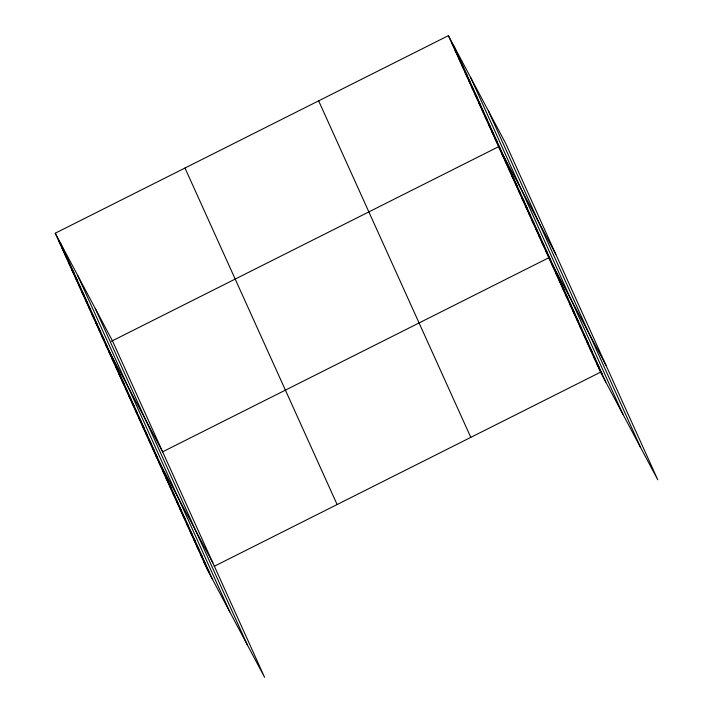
<?xml version="1.0" encoding="UTF-8"?>
<svg xmlns="http://www.w3.org/2000/svg" width="713" height="713" viewBox="0 0 713 713"><rect width="100%" height="100%" fill="white"/><g stroke="black" fill="none" stroke-linecap="round" stroke-linejoin="round"><path stroke-width="1.07" d="M55.24 233.222L112.458 340.832L264.612 677.35L207.394 569.74L55.24 233.222L448.388 35.65L505.606 143.26L657.76 479.778L600.542 372.168L448.388 35.65M111.344 341.313L498.601 146.7L555.819 254.309M162.546 451.873L548.814 257.75L606.032 365.359M214.274 566.282L600.542 372.168M451.73 43.056L456.997 52.94M455.081 50.454L460.34 60.347M458.432 57.86L463.691 67.753M461.774 65.266L467.033 75.15M465.126 72.664L470.384 82.556M468.468 80.07L473.735 89.963M471.819 87.476L477.077 97.36M475.17 94.874L480.428 104.766M478.512 102.28L483.77 112.173M481.863 109.686L487.122 119.57M485.205 117.084L490.473 126.976M488.557 124.49L493.815 134.383M491.908 131.896L497.166 141.78M495.25 139.293L500.508 149.186M501.943 154.106L507.201 163.99M505.294 161.503L510.553 171.396M508.645 168.91L513.904 178.803M511.987 176.316L517.246 186.2M515.339 183.713L520.597 193.606M518.681 191.12L523.939 201.013M522.032 198.526L527.29 208.419M525.383 205.923L530.641 215.816M528.725 213.33L533.984 223.222M532.076 220.736L537.335 230.629M535.418 228.133L540.677 238.026M538.77 235.54L544.028 245.432M542.121 242.946L547.379 252.839M545.463 250.343L550.721 260.236M552.263 265.379L557.521 275.271M555.712 273.008L560.971 282.901M559.161 280.637L564.42 290.521M562.61 288.266L567.869 298.15M566.06 295.886L571.318 305.779M569.509 303.515L574.767 313.408M572.958 311.144L578.216 321.037M576.407 318.773L581.665 328.666M579.856 326.402L585.115 336.286M583.305 334.032L588.564 343.916M586.754 341.652L592.013 351.545M590.204 349.281L595.462 359.174M593.644 356.91L598.911 366.803M597.093 364.539L602.36 374.432M58.582 240.629L63.84 250.521M61.933 248.035L67.191 257.928M65.284 255.432L70.542 265.325M68.626 262.839L73.885 272.731M71.977 270.245L77.236 280.138M75.32 277.642L80.578 287.535M78.671 285.048L83.929 294.941M82.022 292.455L87.28 302.348M85.364 299.852L90.622 309.745M88.715 307.258L93.973 317.151M92.057 314.665L97.316 324.558M95.408 322.071L100.667 331.955M98.759 329.468L104.018 339.361M102.102 336.875L107.36 346.768M105.453 344.281L162.662 451.882M108.795 351.678L114.053 361.571M112.146 359.085L117.404 368.978M115.497 366.491L120.755 376.375M118.839 373.888L124.098 383.781M122.19 381.295L127.449 391.187M125.533 388.701L130.791 398.585M128.884 396.098L134.142 405.991M132.235 403.505L137.493 413.397M135.577 410.911L140.835 420.795M138.928 418.308L144.186 428.201M142.27 425.714L147.529 435.607M145.621 433.121L150.88 443.005M148.972 440.518L154.231 450.411M152.315 447.924L157.573 457.817M155.666 455.331L212.875 562.931M159.115 462.951L164.373 472.844M162.564 470.58L167.822 480.473M166.013 478.209L171.272 488.102M169.462 485.838L174.721 495.731M172.911 493.467L178.17 503.36M176.361 501.096L181.619 510.98M179.81 508.717L185.068 518.609M183.259 516.346L188.517 526.239M186.699 523.975L191.966 533.868M190.148 531.604L195.415 541.497M193.597 539.233L198.865 549.126M197.046 546.862L202.305 556.746M200.496 554.491L205.754 564.375M203.945 562.111L209.203 572.004M488.458 111.014L640.613 447.523M470.794 77.788L622.948 414.306M453.646 45.543L605.809 382.061M318.649 100.854L470.803 437.363M184.979 168.027L337.133 504.546M95.31 308.586L247.464 645.105M77.646 275.361L229.8 611.879M60.498 243.115L212.652 579.633"/></g></svg>
